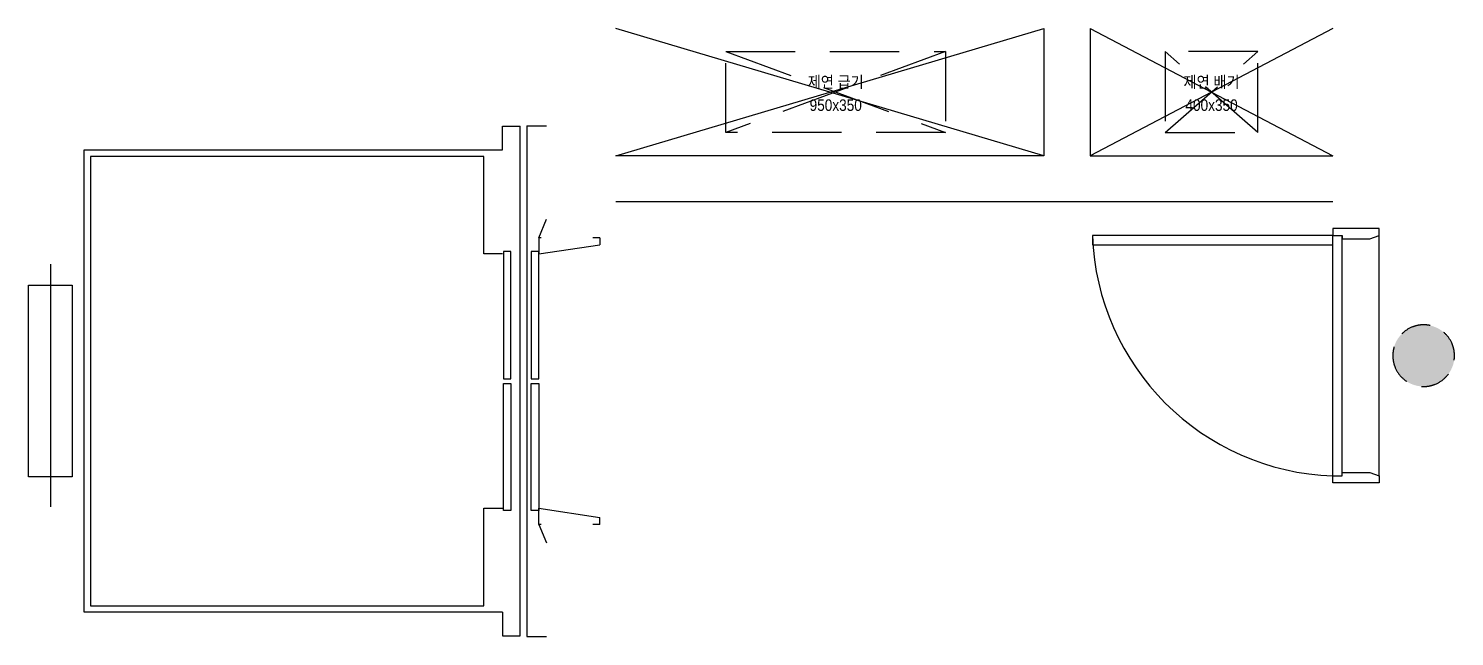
# Model space of a CAD drawing. Header units: millimetres. Extents: x -95754 to 177808, y 34455 to 150605.
# Drawn here: x 92814 to 98979, y 141076 to 143705 of the extents above; entities that cross this region are included whole.
import ezdxf
from ezdxf.enums import TextEntityAlignment as Align

# ---------------------------------------------------------------- set-up
doc = ezdxf.new("R2010")
doc.units = ezdxf.units.MM
doc.header["$LTSCALE"] = 300
doc.linetypes.add('ghid', pattern=[3, 2, -1])
doc.linetypes.add('H1', pattern=[1.5, 1, -0.5])
for name, color, linetype in [('A-CORE-ELEV', 5, 'Continuous'), ('A-DOOR', 4, 'Continuous'), ('A-DOOR-1', 1, 'Continuous'), ('A-DOOR-8', 8, 'Continuous'), ('A-ETC-소방', 8, 'H1'), ('A-OPEN', 1, 'Continuous'), ('A-WALL-D', 7, 'Continuous'), ('A-갑종방화문', 7, 'Continuous'), ('A-방화문표기', 6, 'ghid')]:
    doc.layers.add(name, color=color, linetype=linetype)
doc.styles.add('X-PLAN$0$Gtx', font='')
doc.styles.get('X-PLAN$0$Gtx').set_extended_font_data('Dotum')

# ---------------------------------------------------------------- blocks, each defined once
blk = doc.blocks.new('ELEV_24')
at = {"layer": 'A-CORE-ELEV', "linetype": 'Continuous'}
for p, q in [((85, -170.5), (0, -170.5)), ((85, -2379.5), (85, -170.5)), ((190, -173), (115, -173)), ((115, -173), (115, -2377)), ((190, -275), (190, -173)), ((190, -275), (2000, -275)), ((1972, -303), (272, -303)), ((272, -303), (272, -725)), ((1972, -2247), (1972, -303)), ((2000, -275), (2000, -2275)), ((33, -655), (0, -575)), ((-229.8, -655), (-229.8, -685)), ((-229.8, -655), (-199.8, -655)), ((23, -655), (33, -655)), ((31, -655), (33, -655)), ((33, -655), (31, -655)), ((33, -655), (33, -725)), ((33, -725), (-229.8, -685)), ((272, -725), (190, -725)), ((2145.7, -1781.3), (2145.7, -731.8)), ((33, -1825), (-229.8, -1865)), ((33, -1895), (33, -1825)), ((190, -1825), (272, -1825)), ((272, -1825), (272, -2247)), ((-229.8, -1895), (-229.8, -1865)), ((-229.8, -1895), (-199.8, -1895)), ((33, -1895), (0, -1975)), ((23, -1895), (33, -1895)), ((31, -1895), (33, -1895)), ((33, -1895), (31, -1895)), ((2000, -2275), (190, -2275)), ((190, -2275), (190, -2377)), ((272, -2247), (1972, -2247)), ((85, -2379.5), (0, -2379.5)), ((190, -2377), (115, -2377))]:
    blk.add_line(p, q, dxfattribs=at)
for points in [[(66.2, -715), (66.2, -1265), (33.8, -1265), (33.8, -715)], [(186.5, -715), (186.5, -1265), (154, -1265), (154, -715)], [(2051.4, -1689.3), (2051.4, -860.7), (2240, -860.7), (2240, -1689.3)], [(66.2, -1835), (66.2, -1285), (33.8, -1285), (33.8, -1835)], [(186.5, -1835), (186.5, -1285), (154, -1285), (154, -1835)]]:
    blk.add_lwpolyline(points, close=True, dxfattribs=at)
blk = doc.blocks.new('FSD-1')
at = {"layer": 'A-DOOR'}
for points in [[(190359.4, 600586.7), (190359.4, 600556.7), (190319.4, 600556.7), (190319.4, 600541.7), (190199.4, 600541.7), (190159.4, 600556.7), (190159.4, 600586.7)], [(190359.4, 599486.7), (190359.4, 599516.7), (190319.4, 599516.7), (190319.4, 599531.7), (190199.4, 599531.7), (190159.4, 599516.7), (190159.4, 599486.7)], [(190359.4, 599516.7), (191399.4, 599516.7), (191399.4, 599556.7), (190359.4, 599556.7)]]:
    blk.add_lwpolyline(points, close=True, dxfattribs=at)
at = {"layer": 'A-DOOR-1'}
blk.add_arc((190322.5, 599479.8), 1077.5, 1.96142, 88.03858, dxfattribs=at)
at = {"layer": 'A-DOOR-8'}
for p, q in [((190159.4, 600556.7), (190159.4, 599516.7)), ((190319.4, 600556.7), (190319.4, 599516.7)), ((190359.4, 600556.7), (190359.4, 599516.7))]:
    blk.add_line(p, q, dxfattribs=at)
blk = doc.blocks.new('SYM-갑종방화문')
at = {"layer": 'A-방화문표기'}
blk.add_hatch(color=251, dxfattribs=at).paths.add_polyline_path([(-600, 0, 1), (600, 0, 1)])
at = {"layer": 'A-방화문표기', "color": 251}
blk.add_circle((0, 0), 600, dxfattribs=at)
blk = doc.blocks.new('A$C1B410CB1')
at = {"layer": 'A-갑종방화문', "xscale": 0.1666666666666667, "yscale": 0.1666666666666667, "zscale": 0.1666666666666667}
blk.add_blockref('SYM-갑종방화문', (100, 100), dxfattribs=at)
blk = doc.blocks.new('제연급기 950X350')
for p, q in [((-475, 175), (475, -175)), ((475, 175), (-475, -175))]:
    blk.add_line(p, q)
at = {"elevation": 0}
blk.add_lwpolyline([(-475, 175), (475, 175), (475, -175), (-475, -175)], close=True, dxfattribs=at)
at = {"style": 'X-PLAN$0$Gtx', "width": 0.9}
for s, p in [('제연 급기', (0, 43.7)), ('950x350', (0, -56.4))]:
    blk.add_text(s, height=50, dxfattribs=at).set_placement(p, align=Align.MIDDLE_CENTER)
blk = doc.blocks.new('제연배기 400X350')
for p, q in [((200, -175), (-200, 175)), ((-200, -175), (200, 175))]:
    blk.add_line(p, q)
blk.add_lwpolyline([(200, 175), (-200, 175), (-200, -175), (200, -175)], close=True)
at = {"style": 'X-PLAN$0$Gtx', "width": 0.9}
for s, p in [('제연 배기', (0, 43.7)), ('400x350', (0, -56.4))]:
    blk.add_text(s, height=50, dxfattribs=at).set_placement(p, align=Align.MIDDLE_CENTER)

msp = doc.modelspace()

# ---------------------------------------------------------------- linework, layer by layer
at = {"layer": 'A-ETC-소방'}
for p, q in [((96778.6, 143605), (95828.6, 143255)), ((95828.6, 143605), (96778.6, 143255))]:
    msp.add_line(p, q, dxfattribs=at)
at = {"layer": 'A-OPEN'}
for p, q in [((95353.6, 143155), (97203.6, 143705)), ((97203.6, 143155), (95353.6, 143705)), ((97403.6, 143705), (98453.6, 143155)), ((98453.6, 143705), (97403.6, 143155))]:
    msp.add_line(p, q, dxfattribs=at)
at = {"layer": 'A-WALL-D'}
msp.add_line((98453.6, 142955), (95353.6, 142955), dxfattribs=at)
at = {"layer": 'A-WALL-D', "elevation": 0}
for points in [[(97203.6, 143705), (97203.6, 143155), (95353.6, 143155)], [(97403.6, 143705), (97403.6, 143155), (98453.6, 143155)]]:
    msp.add_lwpolyline(points, dxfattribs=at)

# ---------------------------------------------------------------- block references
at = {"layer": 'A-CORE-ELEV', "rotation": 180}
msp.add_blockref('ELEV_24', (95053.6, 140905), dxfattribs=at)
at = {"layer": 'A-DOOR', "rotation": 180}
msp.add_blockref('FSD-1', (288813, 742326.7), dxfattribs=at)
at = {"layer": 'A-ETC-소방'}
for name, p in [('제연급기 950X350', (96303.6, 143430)), ('제연배기 400X350', (97928.6, 143430))]:
    msp.add_blockref(name, p, dxfattribs=at)
at = {"layer": 'A-갑종방화문', "xscale": -1.333333333333056, "yscale": 1.333333333333056, "zscale": 1.333333333333056, "rotation": 90}
msp.add_blockref('A$C1B410CB1', (98978.9, 142423.4), dxfattribs=at)

doc.saveas('drawing.dxf')
